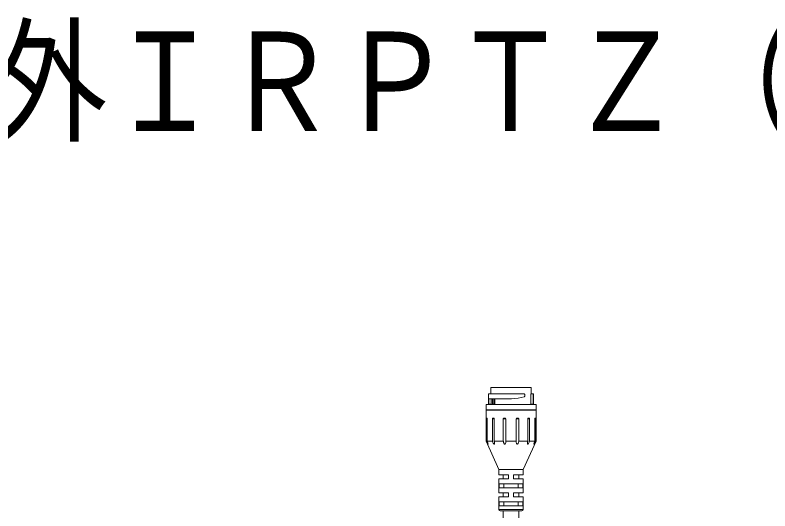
# Model space of a CAD drawing. Units: millimetres on the paper. Extents: x -62 to 65, y -58 to 59.
# Drawn here: x 1.08 to 30.32, y 40.1 to 59.31 of the extents above; entities that cross this region are included whole.
import ezdxf
from ezdxf.enums import TextEntityAlignment as Align

# ---------------------------------------------------------------- set-up
doc = ezdxf.new("R2010")
doc.units = ezdxf.units.MM
doc.layers.add('0-0_MOJI1', color=7, linetype='Continuous')
doc.layers.add('0-2_GAIKEI', color=4, linetype='Continuous', lineweight=9)
doc.styles.add('ＭＳ ゴシック', font='')
doc.styles.get('ＭＳ ゴシック').set_extended_font_data('MS Gothic')

msp = doc.modelspace()

# ---------------------------------------------------------------- linework, layer by layer
at = {"layer": '0-2_GAIKEI'}
for p, q in [((21.071, 44.884), (19.512, 44.884)), ((19.512, 44.634), (19.512, 44.884)), ((21.071, 44.634), (21.071, 44.884)), ((20.791, 44.634), (19.422, 44.634)), ((19.422, 44.235), (19.422, 44.634)), ((21.065, 44.634), (21.065, 44.235)), ((21.161, 44.634), (21.065, 44.634)), ((21.155, 44.634), (21.155, 44.235)), ((21.161, 44.634), (21.161, 44.235)), ((21.261, 44.215), (19.323, 44.215)), ((19.323, 44.015), (19.323, 44.215)), ((19.422, 44.235), (19.519, 44.235)), ((20.313, 44.435), (19.428, 44.435)), ((19.428, 44.435), (19.428, 44.235)), ((19.512, 44.215), (19.512, 44.235)), ((19.519, 44.435), (19.519, 44.235)), ((19.57, 44.435), (19.57, 44.235)), ((19.57, 44.235), (19.669, 44.235)), ((19.625, 44.435), (19.625, 44.235)), ((19.669, 44.435), (19.669, 44.235)), ((21.161, 44.235), (21.065, 44.235)), ((21.071, 44.215), (21.071, 44.235)), ((21.261, 44.015), (21.261, 44.215)), ((21.261, 44.015), (19.323, 44.015)), ((21.261, 43.995), (19.323, 43.995)), ((19.323, 42.796), (19.323, 43.995)), ((19.512, 43.995), (19.512, 44.015)), ((21.071, 43.995), (21.071, 44.015)), ((21.261, 42.796), (21.261, 43.995)), ((19.344, 43.665), (19.344, 42.796)), ((19.344, 43.665), (19.37, 43.665)), ((19.37, 43.665), (19.37, 42.796)), ((19.572, 43.665), (19.572, 42.796)), ((19.572, 43.665), (19.643, 43.665)), ((19.643, 43.665), (19.643, 42.796)), ((19.993, 43.665), (19.993, 42.796)), ((19.993, 43.665), (20.089, 43.665)), ((20.09, 43.665), (20.09, 42.796)), ((20.494, 43.665), (20.494, 42.796)), ((20.494, 43.665), (20.591, 43.665)), ((20.523, 43.695), (20.562, 43.695)), ((20.591, 43.665), (20.591, 42.796)), ((20.941, 43.665), (20.941, 42.796)), ((20.941, 43.665), (21.012, 43.665)), ((21.012, 43.665), (21.012, 42.796)), ((21.214, 43.665), (21.214, 42.796)), ((21.214, 43.665), (21.24, 43.665)), ((21.24, 43.665), (21.24, 42.796)), ((19.344, 42.796), (19.323, 42.796)), ((19.822, 41.697), (19.323, 42.796)), ((19.344, 42.796), (19.356, 42.77)), ((19.572, 42.796), (19.37, 42.796)), ((19.993, 42.796), (19.643, 42.796)), ((20.494, 42.796), (20.09, 42.796)), ((20.941, 42.796), (20.591, 42.796)), ((20.761, 41.697), (21.261, 42.796)), ((21.214, 42.796), (21.012, 42.796)), ((21.214, 42.796), (21.203, 42.77)), ((21.261, 42.796), (21.24, 42.796)), ((20.761, 41.697), (19.822, 41.697)), ((19.822, 41.497), (19.822, 41.697)), ((20.761, 41.497), (20.761, 41.697)), ((19.822, 41.497), (20.192, 41.497)), ((20.192, 41.347), (19.822, 41.347)), ((19.822, 40.797), (19.822, 41.347)), ((19.992, 41.497), (19.992, 41.347)), ((20.192, 41.497), (20.192, 41.347)), ((20.392, 41.497), (20.392, 41.347)), ((20.392, 41.497), (20.761, 41.497)), ((20.761, 41.347), (20.392, 41.347)), ((20.592, 41.497), (20.592, 41.347)), ((20.761, 40.797), (20.761, 41.347)), ((19.833, 41.147), (19.833, 40.997)), ((19.833, 41.147), (20.751, 41.147)), ((20.751, 40.997), (19.833, 40.997)), ((20.009, 41.147), (20.009, 40.997)), ((20.574, 41.147), (20.574, 40.997)), ((20.751, 41.147), (20.751, 40.997)), ((19.822, 40.797), (20.192, 40.797)), ((20.192, 40.648), (19.822, 40.648)), ((19.822, 40.148), (19.822, 40.648)), ((19.992, 40.797), (19.992, 40.648)), ((20.192, 40.797), (20.192, 40.648)), ((20.392, 40.797), (20.392, 40.648)), ((20.392, 40.797), (20.761, 40.797)), ((20.761, 40.648), (20.392, 40.648)), ((20.592, 40.797), (20.592, 40.648)), ((20.761, 40.148), (20.761, 40.648)), ((19.833, 40.448), (19.833, 40.298)), ((19.833, 40.448), (20.751, 40.448)), ((20.009, 40.448), (20.009, 40.298)), ((20.574, 40.448), (20.574, 40.298)), ((20.761, 40.148), (19.822, 40.148)), ((20.711, 40.098), (19.872, 40.098)), ((19.992, 40.098), (19.992, 35.467)), ((20.592, 40.098), (20.592, 35.467))]:
    msp.add_line(p, q, dxfattribs=at)
for points in [[(20.791, 44.634), (20.804, 44.632), (20.815, 44.625), (20.824, 44.614), (20.83, 44.6), (20.832, 44.584), (20.832, 44.565)], [(20.798, 44.515), (20.809, 44.52), (20.819, 44.527), (20.827, 44.541), (20.831, 44.557), (20.832, 44.565)], [(19.344, 43.665), (19.345, 43.683), (19.347, 43.69), (19.348, 43.693), (19.349, 43.694), (19.35, 43.695), (19.351, 43.695), (19.361, 43.695)], [(19.37, 43.665), (19.369, 43.678), (19.366, 43.69), (19.364, 43.693), (19.363, 43.694), (19.361, 43.695), (19.361, 43.695)], [(19.572, 43.665), (19.573, 43.674), (19.576, 43.683), (19.58, 43.689), (19.586, 43.694), (19.592, 43.695), (19.621, 43.695)], [(19.643, 43.665), (19.642, 43.674), (19.638, 43.683), (19.634, 43.689), (19.627, 43.694), (19.621, 43.695)], [(19.993, 43.665), (19.994, 43.674), (19.999, 43.683), (20.005, 43.689), (20.013, 43.694), (20.022, 43.695), (20.06, 43.695)], [(20.591, 43.665), (20.589, 43.674), (20.585, 43.683), (20.579, 43.689), (20.571, 43.694), (20.562, 43.695)], [(20.941, 43.665), (20.942, 43.674), (20.945, 43.683), (20.95, 43.689), (20.956, 43.694), (20.963, 43.695), (20.991, 43.695)], [(21.012, 43.665), (21.011, 43.674), (21.008, 43.683), (21.003, 43.689), (20.997, 43.694), (20.991, 43.695)], [(21.214, 43.665), (21.215, 43.678), (21.218, 43.69), (21.22, 43.693), (21.221, 43.694), (21.222, 43.695), (21.223, 43.695), (21.233, 43.695)], [(21.24, 43.665), (21.238, 43.683), (21.237, 43.69), (21.236, 43.693), (21.235, 43.694), (21.233, 43.695), (21.233, 43.695)], [(19.356, 42.77), (19.382, 42.716), (19.394, 42.697), (19.399, 42.689), (19.402, 42.687), (19.403, 42.686), (19.404, 42.686), (19.405, 42.686), (19.405, 42.687), (19.406, 42.69), (19.404, 42.698), (19.399, 42.718), (19.393, 42.736), (19.37, 42.796)], [(19.581, 42.77), (19.591, 42.749), (19.602, 42.727), (19.613, 42.709), (19.62, 42.701), (19.632, 42.69), (19.638, 42.686), (19.641, 42.686), (19.648, 42.688), (19.651, 42.692), (19.655, 42.704), (19.656, 42.72), (19.655, 42.742), (19.651, 42.765), (19.643, 42.796)], [(19.998, 42.77), (20.003, 42.751), (20.01, 42.731), (20.016, 42.719), (20.024, 42.707), (20.033, 42.696), (20.041, 42.69), (20.048, 42.687), (20.055, 42.686), (20.061, 42.687), (20.069, 42.693), (20.077, 42.703), (20.083, 42.715), (20.089, 42.741), (20.091, 42.77)], [(20.493, 42.77), (20.494, 42.748), (20.498, 42.726), (20.505, 42.706), (20.514, 42.693), (20.519, 42.689), (20.526, 42.686), (20.533, 42.686), (20.543, 42.69), (20.547, 42.693), (20.555, 42.701), (20.563, 42.711), (20.569, 42.722), (20.578, 42.743), (20.585, 42.766), (20.591, 42.796)], [(20.927, 42.72), (20.929, 42.702), (20.931, 42.694), (20.935, 42.689), (20.938, 42.687), (20.945, 42.686), (20.952, 42.689), (20.956, 42.693), (20.965, 42.703), (20.973, 42.713), (20.986, 42.735), (20.998, 42.76), (21.012, 42.796)], [(21.203, 42.77), (21.188, 42.73), (21.182, 42.711), (21.179, 42.696), (21.178, 42.69), (21.178, 42.688), (21.178, 42.687), (21.179, 42.686), (21.179, 42.686), (21.18, 42.686), (21.181, 42.686), (21.183, 42.688), (21.19, 42.697), (21.197, 42.708), (21.21, 42.734), (21.24, 42.796)], [(20.751, 40.448), (20.751, 40.298), (19.833, 40.298)]]:
    msp.add_lwpolyline(points, dxfattribs=at)
for centre, radius, start, end in [((20.06, 43.666), 0.0297, 0, 90), ((20.524, 43.666), 0.0297, 90, 180), ((19.979, 42.93), 0.428, 198.2536, 201.924), ((20.253, 42.829), 0.262, 187.3495, 193.0704), ((19.846, 42.77), 0.244, 0, 6.1073), ((20.737, 42.77), 0.244, 173.8927, 180), ((21.159, 42.714), 0.232, 166.0157, 178.6026), ((21.282, 42.689), 0.357, 162.5703, 166.8574), ((19.872, 40.148), 0.05, 180, 270), ((20.711, 40.148), 0.05, 270, 0)]:
    msp.add_arc(centre, radius, start, end, dxfattribs=at)
msp.add_ellipse((20.292, 44.54), major_axis=(0.869, 0.11), ratio=0.122723, start_param=4.721145, end_param=5.319111, dxfattribs=at)

# ---------------------------------------------------------------- texts
at = {"layer": '0-0_MOJI1', "style": 'ＭＳ ゴシック', "width": 0.85}
msp.add_text('２ＭＰ ３２倍 屋外ＩＲＰＴＺ（親水コート付）', height=3.849, dxfattribs=at).set_placement((-35.5, 53.66), align=Align.BOTTOM_LEFT)

doc.saveas('drawing.dxf')
